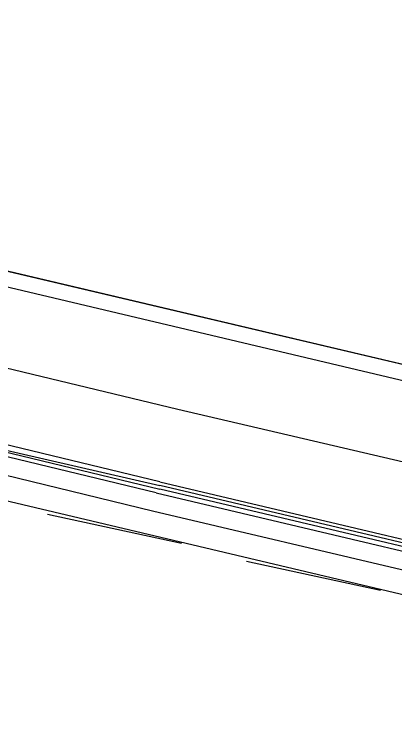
# Model space of a CAD drawing. Header units: feet. Extents: x -84 to 198, y -22 to 181.
# Drawn here: x 119.958 to 121.362, y 52.644 to 55.287 of the extents above; entities that cross this region are included whole.
import ezdxf

# ---------------------------------------------------------------- set-up
doc = ezdxf.new("R2010")
doc.units = ezdxf.units.FT
doc.layers.add('A-LINEA', color=7, linetype='CONTINUOUS')

msp = doc.modelspace()

# ---------------------------------------------------------------- linework, layer by layer
at = {"layer": 'A-LINEA'}
for p, q in [((123.56, 53.4844), (116.1067, 55.2444)), ((122.4, 53.6978), (116.4267, 55.1111)), ((122.2267, 52.9511), (116.24, 54.3644)), ((120.4667, 53.4578), (122.1067, 53.0711)), ((120.5733, 53.3378), (120.08, 53.4444)), ((121.3067, 53.1644), (120.8133, 53.2711))]:
    msp.add_line(p, q, dxfattribs=at)
for points in [[(123.9467, 43.9511), (123.92, 47.9511), (123.56, 53.4844), (119.8267, 54.3644), (116.1067, 55.2444), (116.8, 58.2178), (117.1867, 59.8444), (116.8667, 59.9111), (115.8267, 60.1644), (114.5867, 60.4578), (118.2, 75.6978), (129.9467, 72.9244)], [(122.3333, 53.4178), (120.56, 53.8311), (119.4533, 54.0978)], [(120.4933, 53.5644), (119.3333, 53.8444), (119.32, 53.8311), (119.3333, 53.8178), (120.4933, 53.5511)], [(120.48, 53.5244), (119.32, 53.8044), (119.32, 53.8178), (119.3333, 53.8178), (120.4933, 53.5378)], [(119.3733, 53.7511), (119.3733, 53.7511), (119.3733, 53.7244), (120.4667, 53.4578)], [(120.4933, 53.5644), (122.1867, 53.1644), (122.1867, 53.1511), (120.4933, 53.5511)], [(120.48, 53.5244), (122.1733, 53.1244), (122.1867, 53.1244), (122.1867, 53.1378), (120.4933, 53.5378)]]:
    msp.add_lwpolyline(points, dxfattribs=at)

doc.saveas('drawing.dxf')
